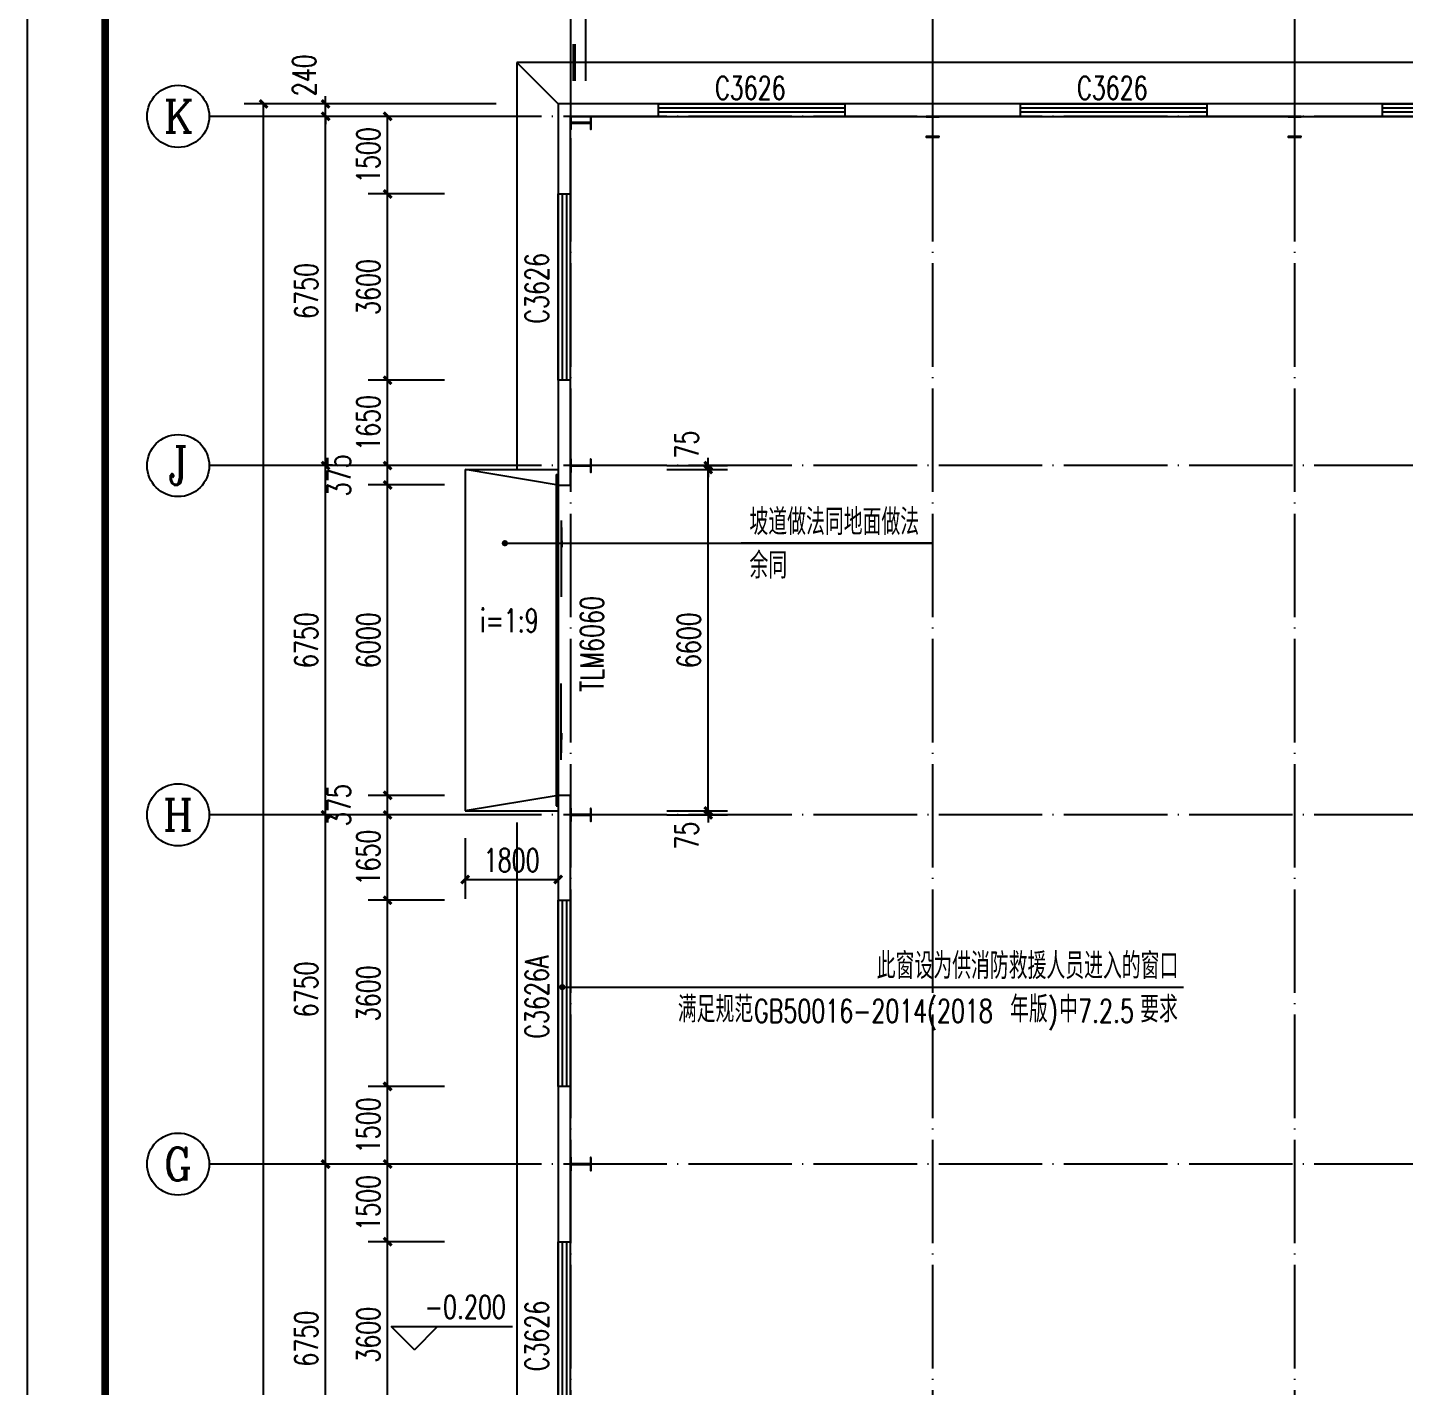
# Model space of a CAD drawing. Extents: x 1840316 to 2045362, y 17308253 to 17931430.
# Drawn here: x 1982362 to 2008985, y 17791151 to 17817415 of the extents above; entities that cross this region are included whole.
import ezdxf
from ezdxf.enums import TextEntityAlignment as Align

# ---------------------------------------------------------------- set-up
doc = ezdxf.new("R2010")
doc.units = 0
doc.header["$LTSCALE"] = 1000
doc.header["$MEASUREMENT"] = 0
doc.linetypes.add('DOTE', pattern=[2.42, 2, -0.2, 0.02, -0.2])
doc.layers.get('Defpoints').update_dxf_attribs({"color": 250})
for name, color, linetype in [('AXIS_TEXT', 7, 'Continuous'), ('AXIS_内部', 151, 'Continuous'), ('AXIS_外部', 171, 'Continuous'), ('COLUMN', 2, 'Continuous'), ('DIM_IDEN', 171, 'Continuous'), ('DIM_LEAD', 145, 'Continuous'), ('DIM_SYMB', 165, 'Continuous'), ('DOTE', 1, 'DOTE'), ('GROUND', 150, 'Continuous'), ('PUB_TEXT', 7, 'Continuous'), ('TK', 4, 'Continuous'), ('WALL-PARAPET', 6, 'Continuous'), ('WINDOW', 140, 'Continuous'), ('WINDOW_TEXT', 7, 'Continuous'), ('标高', 83, 'Continuous')]:
    doc.layers.add(name, color=color, linetype=linetype)
doc.styles.add('_TCH_AXIS', font='COMPLEX', dxfattribs={"bigfont": 'GBCBIG'})
doc.styles.add('_TCH_DIM', font='SIMPLEX', dxfattribs={"bigfont": 'GBCBIG'})
doc.styles.add('_TCH_DIM_T3', font='SIMPLEX', dxfattribs={"width": 0.705882, "bigfont": 'GBCBIG'})
doc.styles.add('_TCH_WINDOW', font='SIMPLEX', dxfattribs={"height": 3.5, "bigfont": 'GBCBIG'})
doc.styles.add('COMPLEX', font='COMPLEX')
doc.dimstyles.new('_TCH_ARCH&&150', dxfattribs={"dimtxt": 446.25, "dimasz": 150, "dimexe": 375, "dimexo": 450, "dimgap": 150, "dimtad": 1, "dimdec": 0, "dimzin": 0, "dimdsep": 46, "dimtxsty": '_TCH_DIM_T3', "dimblk": 'ARCHTICK', "dimcen": 0.09, "dimclrt": 7, "dimazin": 2, "dimtfac": 1, "dimtdec": 0, "dimtix": 1, "dimtmove": 2, "dimatfit": 3, "dimfxl": 0, "dimtolj": 1, "dimtzin": 0, "dimarcsym": 0})

# ---------------------------------------------------------------- blocks, each defined once
blk = doc.blocks.new('A$C3ACC4A1C')
at = {"layer": 'COLUMN'}
h = blk.add_hatch(color=256, dxfattribs=at)
h.paths.add_polyline_path([(125, 400), (0, 400), (0, 388), (120, 388), (120, 200), (125, 200)])
h.paths.add_polyline_path([(250, 400), (125, 400), (125, 200), (130, 200), (130, 388), (250, 388)])
h.paths.add_polyline_path([(250, 12), (130, 12), (130, 200), (125, 200), (125, 0), (250, 0)])
h.paths.add_polyline_path([(125, 200), (120, 200), (120, 12), (0, 12), (0, 0), (125, 0)])
blk.add_lwpolyline([(0, 0), (0, 12), (120, 12), (120, 388), (0, 388), (0, 400), (250, 400), (250, 388), (130, 388), (130, 12), (250, 12), (250, 0)], close=True, dxfattribs=at)
blk = doc.blocks.new('GeYuanFrame_67757216', base_point=(18.76, 4.34))
at = {"layer": 'TK'}
blk.add_lwpolyline([(18.76, 424.34), (686.76, 424.34), (686.76, 4.34), (18.76, 4.34), (18.76, 424.34)], dxfattribs=at)
at = {"layer": 'TK', "const_width": 1}
blk.add_lwpolyline([(676.76, 414.34), (43.76, 414.34), (43.76, 14.34), (676.76, 14.34)], close=True, dxfattribs=at)
blk = doc.blocks.new('_ArchTick')
at = {"color": 0, "linetype": 'ByBlock', "const_width": 0.4}
blk.add_lwpolyline([(-0.5, -0.5), (0.5, 0.5)], dxfattribs=at)
blk = doc.blocks.new('*D106')
at = {"layer": 'AXIS_内部', "color": 0, "lineweight": -2}
for p, q in [((1995522, 17808949), (1995522, 17809099)), ((1994722, 17808949), (1995897, 17808949)), ((1994722, 17808874), (1995897, 17808874)), ((1995522, 17808874), (1995522, 17808949)), ((1995522, 17808874), (1995522, 17808724))]:
    blk.add_line(p, q, dxfattribs=at)
at = {"layer": 'Defpoints', "color": 0}
for p in [(1994272, 17808949), (1994272, 17808874), (1995522, 17808949)]:
    blk.add_point(p, dxfattribs=at)
at = {"layer": 'AXIS_内部', "color": 0, "lineweight": -2, "xscale": 150, "yscale": 150, "zscale": 150}
for p, rotation in [((1995522, 17808949), 270), ((1995522, 17808874), 90)]:
    blk.add_blockref('_ArchTick', p, dxfattribs=dict(at, rotation=rotation))
at = {"layer": 'AXIS_内部', "color": 7, "insert": (1995109, 17809354), "char_height": 446.2, "attachment_point": 5, "rotation": 90, "style": '_TCH_DIM_T3'}
blk.add_mtext('\\A1;75', dxfattribs=at)
blk = doc.blocks.new('*D107')
at = {"layer": 'AXIS_内部', "color": 0, "lineweight": -2}
for p, q in [((1994722, 17808874), (1995897, 17808874)), ((1995522, 17802274), (1995522, 17808874)), ((1994722, 17802274), (1995897, 17802274))]:
    blk.add_line(p, q, dxfattribs=at)
at = {"layer": 'Defpoints', "color": 0}
for p in [(1994272, 17808874), (1995522, 17808874), (1994272, 17802274)]:
    blk.add_point(p, dxfattribs=at)
at = {"layer": 'AXIS_内部', "color": 0, "lineweight": -2, "xscale": 150, "yscale": 150, "zscale": 150}
for p, rotation in [((1995522, 17808874), 90), ((1995522, 17802274), 270)]:
    blk.add_blockref('_ArchTick', p, dxfattribs=dict(at, rotation=rotation))
at = {"layer": 'AXIS_内部', "color": 7, "insert": (1995148, 17805574), "char_height": 446.2, "attachment_point": 5, "rotation": 90, "style": '_TCH_DIM_T3'}
blk.add_mtext('\\A1;6600', dxfattribs=at)
blk = doc.blocks.new('*D108')
at = {"layer": 'AXIS_内部', "color": 0, "lineweight": -2}
for p, q in [((1995522, 17802274), (1995522, 17802424)), ((1994722, 17802274), (1995897, 17802274)), ((1994722, 17802199), (1995897, 17802199)), ((1995522, 17802199), (1995522, 17802274)), ((1995522, 17802199), (1995522, 17802049))]:
    blk.add_line(p, q, dxfattribs=at)
at = {"layer": 'Defpoints', "color": 0}
for p in [(1994272, 17802274), (1994272, 17802199), (1995522, 17802274)]:
    blk.add_point(p, dxfattribs=at)
at = {"layer": 'AXIS_内部', "color": 0, "lineweight": -2, "xscale": 150, "yscale": 150, "zscale": 150}
for p, rotation in [((1995522, 17802274), 270), ((1995522, 17802199), 90)]:
    blk.add_blockref('_ArchTick', p, dxfattribs=dict(at, rotation=rotation))
at = {"layer": 'AXIS_内部', "color": 7, "insert": (1995109, 17801794), "char_height": 446.2, "attachment_point": 5, "rotation": 90, "style": '_TCH_DIM_T3'}
blk.add_mtext('\\A1;75', dxfattribs=at)
blk = doc.blocks.new('*D164')
at = {"layer": 'AXIS_内部', "color": 0, "lineweight": -2}
for p, q in [((1990822, 17801749), (1990822, 17800574)), ((1992622, 17801749), (1992622, 17800574)), ((1990822, 17800949), (1992622, 17800949))]:
    blk.add_line(p, q, dxfattribs=at)
at = {"layer": 'Defpoints', "color": 0}
for p in [(1990822, 17802199), (1992622, 17802199), (1992622, 17800949)]:
    blk.add_point(p, dxfattribs=at)
at = {"layer": 'AXIS_内部', "color": 0, "lineweight": -2, "xscale": 150, "yscale": 150, "zscale": 150, "rotation": 180}
blk.add_blockref('_ArchTick', (1990822, 17800949), dxfattribs=at)
at = {"layer": 'AXIS_内部', "color": 0, "lineweight": -2, "xscale": 150, "yscale": 150, "zscale": 150}
blk.add_blockref('_ArchTick', (1992622, 17800949), dxfattribs=at)
at = {"layer": 'AXIS_内部', "color": 7, "insert": (1991722, 17801322), "char_height": 446.2, "attachment_point": 5, "style": '_TCH_DIM_T3'}
blk.add_mtext('\\A1;1800', dxfattribs=at)
blk = doc.blocks.new('*D183')
at = {"layer": 'AXIS_内部', "color": 0, "lineweight": -2}
for p, q in [((1990424, 17793949), (1988949, 17793949)), ((1989324, 17790349), (1989324, 17793949)), ((1990424, 17790349), (1988949, 17790349))]:
    blk.add_line(p, q, dxfattribs=at)
at = {"layer": 'Defpoints', "color": 0}
for p in [(1989324, 17793949), (1990874, 17793949), (1990874, 17790349)]:
    blk.add_point(p, dxfattribs=at)
at = {"layer": 'AXIS_内部', "color": 0, "lineweight": -2, "xscale": 150, "yscale": 150, "zscale": 150}
for p, rotation in [((1989324, 17793949), 90), ((1989324, 17790349), 270)]:
    blk.add_blockref('_ArchTick', p, dxfattribs=dict(at, rotation=rotation))
at = {"layer": 'AXIS_内部', "color": 7, "insert": (1988950, 17792149), "char_height": 446.2, "attachment_point": 5, "rotation": 90, "style": '_TCH_DIM_T3'}
blk.add_mtext('\\A1;3600', dxfattribs=at)
blk = doc.blocks.new('*D184')
at = {"layer": 'AXIS_内部', "color": 0, "lineweight": -2}
for p, q in [((1990424, 17795449), (1988949, 17795449)), ((1989324, 17793949), (1989324, 17795449)), ((1990424, 17793949), (1988949, 17793949))]:
    blk.add_line(p, q, dxfattribs=at)
at = {"layer": 'Defpoints', "color": 0}
for p in [(1989324, 17795449), (1990874, 17795449), (1990874, 17793949)]:
    blk.add_point(p, dxfattribs=at)
at = {"layer": 'AXIS_内部', "color": 0, "lineweight": -2, "xscale": 150, "yscale": 150, "zscale": 150}
for p, rotation in [((1989324, 17795449), 90), ((1989324, 17793949), 270)]:
    blk.add_blockref('_ArchTick', p, dxfattribs=dict(at, rotation=rotation))
at = {"layer": 'AXIS_内部', "color": 7, "insert": (1988950, 17794699), "char_height": 446.2, "attachment_point": 5, "rotation": 90, "style": '_TCH_DIM_T3'}
blk.add_mtext('\\A1;1500', dxfattribs=at)
blk = doc.blocks.new('*D185')
at = {"layer": 'AXIS_内部', "color": 0, "lineweight": -2}
for p, q in [((1990424, 17796949), (1988949, 17796949)), ((1989324, 17795449), (1989324, 17796949)), ((1990424, 17795449), (1988949, 17795449))]:
    blk.add_line(p, q, dxfattribs=at)
at = {"layer": 'Defpoints', "color": 0}
for p in [(1989324, 17796949), (1990874, 17796949), (1990874, 17795449)]:
    blk.add_point(p, dxfattribs=at)
at = {"layer": 'AXIS_内部', "color": 0, "lineweight": -2, "xscale": 150, "yscale": 150, "zscale": 150}
for p, rotation in [((1989324, 17796949), 90), ((1989324, 17795449), 270)]:
    blk.add_blockref('_ArchTick', p, dxfattribs=dict(at, rotation=rotation))
at = {"layer": 'AXIS_内部', "color": 7, "insert": (1988950, 17796199), "char_height": 446.2, "attachment_point": 5, "rotation": 90, "style": '_TCH_DIM_T3'}
blk.add_mtext('\\A1;1500', dxfattribs=at)
blk = doc.blocks.new('*D186')
at = {"layer": 'AXIS_内部', "color": 0, "lineweight": -2}
for p, q in [((1990424, 17800549), (1988949, 17800549)), ((1989324, 17796949), (1989324, 17800549)), ((1990424, 17796949), (1988949, 17796949))]:
    blk.add_line(p, q, dxfattribs=at)
at = {"layer": 'Defpoints', "color": 0}
for p in [(1989324, 17800549), (1990874, 17800549), (1990874, 17796949)]:
    blk.add_point(p, dxfattribs=at)
at = {"layer": 'AXIS_内部', "color": 0, "lineweight": -2, "xscale": 150, "yscale": 150, "zscale": 150}
for p, rotation in [((1989324, 17800549), 90), ((1989324, 17796949), 270)]:
    blk.add_blockref('_ArchTick', p, dxfattribs=dict(at, rotation=rotation))
at = {"layer": 'AXIS_内部', "color": 7, "insert": (1988950, 17798749), "char_height": 446.2, "attachment_point": 5, "rotation": 90, "style": '_TCH_DIM_T3'}
blk.add_mtext('\\A1;3600', dxfattribs=at)
blk = doc.blocks.new('*D187')
at = {"layer": 'AXIS_内部', "color": 0, "lineweight": -2}
for p, q in [((1990424, 17802199), (1988949, 17802199)), ((1989324, 17800549), (1989324, 17802199)), ((1990424, 17800549), (1988949, 17800549))]:
    blk.add_line(p, q, dxfattribs=at)
at = {"layer": 'Defpoints', "color": 0}
for p in [(1989324, 17802199), (1990874, 17802199), (1990874, 17800549)]:
    blk.add_point(p, dxfattribs=at)
at = {"layer": 'AXIS_内部', "color": 0, "lineweight": -2, "xscale": 150, "yscale": 150, "zscale": 150}
for p, rotation in [((1989324, 17802199), 90), ((1989324, 17800549), 270)]:
    blk.add_blockref('_ArchTick', p, dxfattribs=dict(at, rotation=rotation))
at = {"layer": 'AXIS_内部', "color": 7, "insert": (1988950, 17801374), "char_height": 446.2, "attachment_point": 5, "rotation": 90, "style": '_TCH_DIM_T3'}
blk.add_mtext('\\A1;1650', dxfattribs=at)
blk = doc.blocks.new('*D188')
at = {"layer": 'AXIS_内部', "color": 0, "lineweight": -2}
for p, q in [((1990424, 17802574), (1988949, 17802574)), ((1989324, 17802199), (1989324, 17802574)), ((1990424, 17802199), (1988949, 17802199))]:
    blk.add_line(p, q, dxfattribs=at)
at = {"layer": 'Defpoints', "color": 0}
for p in [(1989324, 17802574), (1990874, 17802574), (1990874, 17802199)]:
    blk.add_point(p, dxfattribs=at)
at = {"layer": 'AXIS_内部', "color": 0, "lineweight": -2, "xscale": 150, "yscale": 150, "zscale": 150}
for p, rotation in [((1989324, 17802574), 90), ((1989324, 17802199), 270)]:
    blk.add_blockref('_ArchTick', p, dxfattribs=dict(at, rotation=rotation))
at = {"layer": 'AXIS_内部', "color": 7, "insert": (1988386, 17802386), "char_height": 446.2, "attachment_point": 5, "rotation": 90, "style": '_TCH_DIM_T3'}
blk.add_mtext('\\A1;375', dxfattribs=at)
blk = doc.blocks.new('*D189')
at = {"layer": 'AXIS_内部', "color": 0, "lineweight": -2}
for p, q in [((1990424, 17808574), (1988949, 17808574)), ((1989324, 17802574), (1989324, 17808574)), ((1990424, 17802574), (1988949, 17802574))]:
    blk.add_line(p, q, dxfattribs=at)
at = {"layer": 'Defpoints', "color": 0}
for p in [(1989324, 17808574), (1990874, 17808574), (1990874, 17802574)]:
    blk.add_point(p, dxfattribs=at)
at = {"layer": 'AXIS_内部', "color": 0, "lineweight": -2, "xscale": 150, "yscale": 150, "zscale": 150}
for p, rotation in [((1989324, 17808574), 90), ((1989324, 17802574), 270)]:
    blk.add_blockref('_ArchTick', p, dxfattribs=dict(at, rotation=rotation))
at = {"layer": 'AXIS_内部', "color": 7, "insert": (1988950, 17805574), "char_height": 446.2, "attachment_point": 5, "rotation": 90, "style": '_TCH_DIM_T3'}
blk.add_mtext('\\A1;6000', dxfattribs=at)
blk = doc.blocks.new('*D190')
at = {"layer": 'AXIS_内部', "color": 0, "lineweight": -2}
for p, q in [((1990424, 17808949), (1988949, 17808949)), ((1989324, 17808574), (1989324, 17808949)), ((1990424, 17808574), (1988949, 17808574))]:
    blk.add_line(p, q, dxfattribs=at)
at = {"layer": 'Defpoints', "color": 0}
for p in [(1989324, 17808949), (1990874, 17808949), (1990874, 17808574)]:
    blk.add_point(p, dxfattribs=at)
at = {"layer": 'AXIS_内部', "color": 0, "lineweight": -2, "xscale": 150, "yscale": 150, "zscale": 150}
for p, rotation in [((1989324, 17808949), 90), ((1989324, 17808574), 270)]:
    blk.add_blockref('_ArchTick', p, dxfattribs=dict(at, rotation=rotation))
at = {"layer": 'AXIS_内部', "color": 7, "insert": (1988386, 17808761), "char_height": 446.2, "attachment_point": 5, "rotation": 90, "style": '_TCH_DIM_T3'}
blk.add_mtext('\\A1;375', dxfattribs=at)
blk = doc.blocks.new('*D191')
at = {"layer": 'AXIS_内部', "color": 0, "lineweight": -2}
for p, q in [((1990424, 17810599), (1988949, 17810599)), ((1989324, 17808949), (1989324, 17810599)), ((1990424, 17808949), (1988949, 17808949))]:
    blk.add_line(p, q, dxfattribs=at)
at = {"layer": 'Defpoints', "color": 0}
for p in [(1989324, 17810599), (1990874, 17810599), (1990874, 17808949)]:
    blk.add_point(p, dxfattribs=at)
at = {"layer": 'AXIS_内部', "color": 0, "lineweight": -2, "xscale": 150, "yscale": 150, "zscale": 150}
for p, rotation in [((1989324, 17810599), 90), ((1989324, 17808949), 270)]:
    blk.add_blockref('_ArchTick', p, dxfattribs=dict(at, rotation=rotation))
at = {"layer": 'AXIS_内部', "color": 7, "insert": (1988950, 17809774), "char_height": 446.2, "attachment_point": 5, "rotation": 90, "style": '_TCH_DIM_T3'}
blk.add_mtext('\\A1;1650', dxfattribs=at)
blk = doc.blocks.new('*D192')
at = {"layer": 'AXIS_内部', "color": 0, "lineweight": -2}
for p, q in [((1990424, 17814199), (1988949, 17814199)), ((1989324, 17810599), (1989324, 17814199)), ((1990424, 17810599), (1988949, 17810599))]:
    blk.add_line(p, q, dxfattribs=at)
at = {"layer": 'Defpoints', "color": 0}
for p in [(1989324, 17814199), (1990874, 17814199), (1990874, 17810599)]:
    blk.add_point(p, dxfattribs=at)
at = {"layer": 'AXIS_内部', "color": 0, "lineweight": -2, "xscale": 150, "yscale": 150, "zscale": 150}
for p, rotation in [((1989324, 17814199), 90), ((1989324, 17810599), 270)]:
    blk.add_blockref('_ArchTick', p, dxfattribs=dict(at, rotation=rotation))
at = {"layer": 'AXIS_内部', "color": 7, "insert": (1988950, 17812399), "char_height": 446.2, "attachment_point": 5, "rotation": 90, "style": '_TCH_DIM_T3'}
blk.add_mtext('\\A1;3600', dxfattribs=at)
blk = doc.blocks.new('*D193')
at = {"layer": 'AXIS_内部', "color": 0, "lineweight": -2}
for p, q in [((1990424, 17815699), (1988949, 17815699)), ((1989324, 17814199), (1989324, 17815699)), ((1990424, 17814199), (1988949, 17814199))]:
    blk.add_line(p, q, dxfattribs=at)
at = {"layer": 'Defpoints', "color": 0}
for p in [(1989324, 17815699), (1990874, 17815699), (1990874, 17814199)]:
    blk.add_point(p, dxfattribs=at)
at = {"layer": 'AXIS_内部', "color": 0, "lineweight": -2, "xscale": 150, "yscale": 150, "zscale": 150}
for p, rotation in [((1989324, 17815699), 90), ((1989324, 17814199), 270)]:
    blk.add_blockref('_ArchTick', p, dxfattribs=dict(at, rotation=rotation))
at = {"layer": 'AXIS_内部', "color": 7, "insert": (1988950, 17814949), "char_height": 446.2, "attachment_point": 5, "rotation": 90, "style": '_TCH_DIM_T3'}
blk.add_mtext('\\A1;1500', dxfattribs=at)
blk = doc.blocks.new('*D364')
at = {"layer": 'AXIS_外部', "color": 0, "lineweight": -2}
for p, q in [((1991424, 17795449), (1987749, 17795449)), ((1988124, 17788699), (1988124, 17795449)), ((1991424, 17788699), (1987749, 17788699))]:
    blk.add_line(p, q, dxfattribs=at)
at = {"layer": 'Defpoints', "color": 0}
for p in [(1988124, 17795449), (1991874, 17795449), (1991874, 17788699)]:
    blk.add_point(p, dxfattribs=at)
at = {"layer": 'AXIS_外部', "color": 0, "lineweight": -2, "xscale": 150, "yscale": 150, "zscale": 150}
for p, rotation in [((1988124, 17795449), 90), ((1988124, 17788699), 270)]:
    blk.add_blockref('_ArchTick', p, dxfattribs=dict(at, rotation=rotation))
at = {"layer": 'AXIS_外部', "color": 7, "insert": (1987750, 17792074), "char_height": 446.2, "attachment_point": 5, "rotation": 90, "style": '_TCH_DIM_T3'}
blk.add_mtext('\\A1;6750', dxfattribs=at)
blk = doc.blocks.new('*D365')
at = {"layer": 'AXIS_外部', "color": 0, "lineweight": -2}
for p, q in [((1991424, 17802199), (1987749, 17802199)), ((1988124, 17795449), (1988124, 17802199)), ((1991424, 17795449), (1987749, 17795449))]:
    blk.add_line(p, q, dxfattribs=at)
at = {"layer": 'Defpoints', "color": 0}
for p in [(1988124, 17802199), (1991874, 17802199), (1991874, 17795449)]:
    blk.add_point(p, dxfattribs=at)
at = {"layer": 'AXIS_外部', "color": 0, "lineweight": -2, "xscale": 150, "yscale": 150, "zscale": 150}
for p, rotation in [((1988124, 17802199), 90), ((1988124, 17795449), 270)]:
    blk.add_blockref('_ArchTick', p, dxfattribs=dict(at, rotation=rotation))
at = {"layer": 'AXIS_外部', "color": 7, "insert": (1987750, 17798824), "char_height": 446.2, "attachment_point": 5, "rotation": 90, "style": '_TCH_DIM_T3'}
blk.add_mtext('\\A1;6750', dxfattribs=at)
blk = doc.blocks.new('*D366')
at = {"layer": 'AXIS_外部', "color": 0, "lineweight": -2}
for p, q in [((1991424, 17808949), (1987749, 17808949)), ((1988124, 17802199), (1988124, 17808949)), ((1991424, 17802199), (1987749, 17802199))]:
    blk.add_line(p, q, dxfattribs=at)
at = {"layer": 'Defpoints', "color": 0}
for p in [(1988124, 17808949), (1991874, 17808949), (1991874, 17802199)]:
    blk.add_point(p, dxfattribs=at)
at = {"layer": 'AXIS_外部', "color": 0, "lineweight": -2, "xscale": 150, "yscale": 150, "zscale": 150}
for p, rotation in [((1988124, 17808949), 90), ((1988124, 17802199), 270)]:
    blk.add_blockref('_ArchTick', p, dxfattribs=dict(at, rotation=rotation))
at = {"layer": 'AXIS_外部', "color": 7, "insert": (1987750, 17805574), "char_height": 446.2, "attachment_point": 5, "rotation": 90, "style": '_TCH_DIM_T3'}
blk.add_mtext('\\A1;6750', dxfattribs=at)
blk = doc.blocks.new('*D367')
at = {"layer": 'AXIS_外部', "color": 0, "lineweight": -2}
for p, q in [((1991424, 17815699), (1987749, 17815699)), ((1988124, 17808949), (1988124, 17815699)), ((1991424, 17808949), (1987749, 17808949))]:
    blk.add_line(p, q, dxfattribs=at)
at = {"layer": 'Defpoints', "color": 0}
for p in [(1988124, 17815699), (1991874, 17815699), (1991874, 17808949)]:
    blk.add_point(p, dxfattribs=at)
at = {"layer": 'AXIS_外部', "color": 0, "lineweight": -2, "xscale": 150, "yscale": 150, "zscale": 150}
for p, rotation in [((1988124, 17815699), 90), ((1988124, 17808949), 270)]:
    blk.add_blockref('_ArchTick', p, dxfattribs=dict(at, rotation=rotation))
at = {"layer": 'AXIS_外部', "color": 7, "insert": (1987750, 17812324), "char_height": 446.2, "attachment_point": 5, "rotation": 90, "style": '_TCH_DIM_T3'}
blk.add_mtext('\\A1;6750', dxfattribs=at)
blk = doc.blocks.new('*D368')
at = {"layer": 'AXIS_外部', "color": 0, "lineweight": -2}
for p, q in [((1991424, 17815939), (1987749, 17815939)), ((1988124, 17815939), (1988124, 17816089)), ((1988124, 17815699), (1988124, 17815939)), ((1991424, 17815699), (1987749, 17815699)), ((1988124, 17815699), (1988124, 17815549))]:
    blk.add_line(p, q, dxfattribs=at)
at = {"layer": 'Defpoints', "color": 0}
for p in [(1988124, 17815939), (1991874, 17815939), (1991874, 17815699)]:
    blk.add_point(p, dxfattribs=at)
at = {"layer": 'AXIS_外部', "color": 0, "lineweight": -2, "xscale": 150, "yscale": 150, "zscale": 150}
for p, rotation in [((1988124, 17815939), 270), ((1988124, 17815699), 90)]:
    blk.add_blockref('_ArchTick', p, dxfattribs=dict(at, rotation=rotation))
at = {"layer": 'AXIS_外部', "color": 7, "insert": (1987711, 17816494), "char_height": 446.2, "attachment_point": 5, "rotation": 90, "style": '_TCH_DIM_T3'}
blk.add_mtext('\\A1;240', dxfattribs=at)
blk = doc.blocks.new('*D369')
at = {"layer": 'AXIS_外部', "color": 0, "lineweight": -2}
for p, q in [((1991424, 17815939), (1986549, 17815939)), ((1986924, 17758099), (1986924, 17815939)), ((1991424, 17758099), (1986549, 17758099))]:
    blk.add_line(p, q, dxfattribs=at)
at = {"layer": 'Defpoints', "color": 0}
for p in [(1986924, 17815939), (1991874, 17815939), (1991874, 17758099)]:
    blk.add_point(p, dxfattribs=at)
at = {"layer": 'AXIS_外部', "color": 0, "lineweight": -2, "xscale": 150, "yscale": 150, "zscale": 150}
for p, rotation in [((1986924, 17815939), 90), ((1986924, 17758099), 270)]:
    blk.add_blockref('_ArchTick', p, dxfattribs=dict(at, rotation=rotation))
at = {"layer": 'AXIS_外部', "color": 7, "insert": (1986550, 17787019), "char_height": 446.2, "attachment_point": 5, "rotation": 90, "style": '_TCH_DIM_T3'}
blk.add_mtext('\\A1;57840', dxfattribs=at)
blk = doc.blocks.new('$WINLIB2D$00000001')
for p, q in [((-0.5, 0.5), (0.5, 0.5)), ((-0.5, 0.5), (-0.5, -0.5)), ((0.5, -0.5), (0.5, 0.5)), ((0.5, 0.1667), (-0.5, 0.1667)), ((0.5, -0.1667), (-0.5, -0.1667)), ((-0.5, -0.5), (0.5, -0.5))]:
    blk.add_line(p, q)
blk = doc.blocks.new('_AXISO')
blk.add_circle((0, 0), 0.5)
at = {"layer": 'AXIS_TEXT', "style": 'COMPLEX', "width": 1.041667}
blk.add_attdef('A', text='', height=0.56, dxfattribs=at).set_placement((-0.25, -0.28), (0.25, -0.28), align=Align.FIT)
blk = doc.blocks.new('$DorLib2D$00000130')
at = {"color": 0, "linetype": 'Continuous'}
for p, q in [((-0.5333, 0.6601), (-0.5333, 0.5127)), ((0, 0.6601), (-0.5333, 0.6601)), ((0, 0.5127), (0, 0.6601)), ((0.5333, 0.6601), (0, 0.6601)), ((0.5333, 0.6601), (0.5333, 0.5127)), ((0, 0.5127), (-0.5333, 0.5127)), ((0.5333, 0.5127), (0, 0.5127)), ((-0.3853, 0.2694), (-0.1396, 0.2694)), ((-0.3853, 0.2694), (-0.2999, 0.2144)), ((-0.2999, 0.2144), (-0.2999, 0.2694)), ((0.3853, 0.2694), (0.1396, 0.2694)), ((0.2999, 0.2144), (0.2999, 0.2694)), ((0.3853, 0.2694), (0.2999, 0.2144))]:
    blk.add_line(p, q, dxfattribs=at)

msp = doc.modelspace()

# ---------------------------------------------------------------- linework, layer by layer
at = {"layer": 'AXIS_外部'}
for p, q in [((1991873.6, 17815698.7), (1985873.6, 17815698.7)), ((1991873.6, 17808948.7), (1985873.6, 17808948.7)), ((1991873.6, 17802198.7), (1985873.6, 17802198.7)), ((1991873.6, 17795448.7), (1985873.6, 17795448.7))]:
    msp.add_line(p, q, dxfattribs=at)
at = {"layer": 'DIM_IDEN'}
msp.add_line((1993155.9, 17816383), (1993155.9, 17819238.7), dxfattribs=at)
at = {"layer": 'DIM_IDEN', "const_width": 75}
msp.add_lwpolyline([(1992930.9, 17816383), (1992930.9, 17817094.3)], dxfattribs=at)
at = {"layer": 'DIM_LEAD'}
for p, q in [((1991591, 17807448.7), (1999861.6, 17807448.7)), ((1999861.6, 17807448.7), (1996162.3, 17807448.7)), ((1992701.6, 17798868.7), (1996055.1, 17798868.7)), ((1996055.1, 17798868.7), (2004713.4, 17798868.7))]:
    msp.add_line(p, q, dxfattribs=at)
at = {"layer": 'DIM_LEAD', "const_width": 60}
for points in [[(1991561, 17807448.7, 1), (1991621, 17807448.7, 1)], [(1992671.6, 17798868.7, 1), (1992731.6, 17798868.7, 1)]]:
    msp.add_lwpolyline(points, format="xyb", close=True, dxfattribs=at)
at = {"layer": 'DIM_SYMB'}
msp.add_lwpolyline([(1992427.9, 17805573.7, 0, 0, 0), (1991415.1, 17805573.7, 120, 0, 0), (1990965.1, 17805573.7, 0, 0, 0)], format="xyseb", dxfattribs=at)
at = {"layer": 'DOTE'}
for p, q in [((1992861.6, 17817698.7), (1992861.6, 17753265.1)), ((1999861.6, 17817698.7), (1999861.6, 17753265.1)), ((2006861.6, 17817698.7), (2006861.6, 17753265.1)), ((2035861.6, 17815698.7), (1991873.6, 17815698.7)), ((2035861.6, 17808948.7), (1991873.6, 17808948.7)), ((2035861.6, 17802198.7), (1991873.6, 17802198.7)), ((2035861.6, 17795448.7), (1991873.6, 17795448.7))]:
    msp.add_line(p, q, dxfattribs=at)
at = {"layer": 'GROUND'}
for p, q in [((2014261.6, 17816738.7), (1991821.6, 17816738.7)), ((1991821.6, 17816738.7), (1991821.6, 17808873.7)), ((1992621.6, 17815938.7), (1991821.6, 17816738.7)), ((2014261.6, 17815938.7), (1992621.6, 17815938.7)), ((1992621.6, 17815938.7), (1992621.6, 17809098.7)), ((1990821.6, 17808873.7), (1990821.6, 17802273.7)), ((1990821.6, 17808873.7), (1992621.6, 17808873.7)), ((1992621.6, 17808573.7), (1990821.6, 17808873.7)), ((1992621.6, 17808873.7), (1992621.6, 17802273.7)), ((1992621.6, 17802573.7), (1990821.6, 17802273.7)), ((1990821.6, 17802273.7), (1992621.6, 17802273.7)), ((1991821.6, 17802048.7), (1991821.6, 17788623.7)), ((1992621.6, 17802048.7), (1992621.6, 17788848.7))]:
    msp.add_line(p, q, dxfattribs=at)
at = {"layer": 'WALL-PARAPET'}
for p, q in [((1994561.6, 17815938.7), (1992621.6, 17815938.7)), ((1992621.6, 17815938.7), (1992621.6, 17814198.7)), ((1994561.6, 17815698.7), (1994561.6, 17815938.7)), ((2001561.6, 17815938.7), (1998161.6, 17815938.7)), ((1998161.6, 17815938.7), (1998161.6, 17815698.7)), ((2001561.6, 17815698.7), (2001561.6, 17815938.7)), ((2008561.6, 17815938.7), (2005161.6, 17815938.7)), ((2005161.6, 17815938.7), (2005161.6, 17815698.7)), ((2008561.6, 17815698.7), (2008561.6, 17815938.7)), ((1992861.6, 17815698.7), (1994561.6, 17815698.7)), ((1992861.6, 17814198.7), (1992861.6, 17815698.7)), ((1998161.6, 17815698.7), (2001561.6, 17815698.7)), ((2005161.6, 17815698.7), (2008561.6, 17815698.7)), ((1992621.6, 17814198.7), (1992861.6, 17814198.7)), ((1992861.6, 17810598.7), (1992621.6, 17810598.7)), ((1992621.6, 17810598.7), (1992621.6, 17808573.7)), ((1992861.6, 17808573.7), (1992861.6, 17810598.7)), ((1992621.6, 17808573.7), (1992861.6, 17808573.7)), ((1992861.6, 17802573.7), (1992621.6, 17802573.7)), ((1992621.6, 17802573.7), (1992621.6, 17800548.7)), ((1992861.6, 17800548.7), (1992861.6, 17802573.7)), ((1992621.6, 17800548.7), (1992861.6, 17800548.7)), ((1992861.6, 17796948.7), (1992621.6, 17796948.7)), ((1992621.6, 17796948.7), (1992621.6, 17793948.7)), ((1992861.6, 17793948.7), (1992861.6, 17796948.7)), ((1992621.6, 17793948.7), (1992861.6, 17793948.7))]:
    msp.add_line(p, q, dxfattribs=at)
at = {"layer": '标高'}
for p, q in [((1989841.2, 17791856.6), (1989391.2, 17792306.6)), ((1989391.2, 17792306.6), (1991738.7, 17792306.6)), ((1989841.2, 17791856.6), (1990291.2, 17792306.6))]:
    msp.add_line(p, q, dxfattribs=at)

# ---------------------------------------------------------------- block references
at = {"xscale": 150, "yscale": 150, "zscale": 150, "rotation": 270}
msp.add_blockref('GeYuanFrame_67757216', (1982361.6, 17831486), dxfattribs=at)
at = {"layer": 'AXIS_外部'}
ref = msp.add_blockref('_AXISO', (1985273.6, 17815698.7), dxfattribs=dict(at, xscale=1200, yscale=1200, zscale=1200))
ref.add_attrib('A', 'K', dxfattribs={"layer": 'AXIS_TEXT', "height": 622.9, "style": '_TCH_AXIS'}).set_placement((1984991.8, 17815387.2), (1985555.4, 17815387.2), align=Align.FIT)
ref = msp.add_blockref('_AXISO', (1985273.6, 17808948.7), dxfattribs=dict(at, xscale=1200, yscale=1200, zscale=1200))
ref.add_attrib('A', 'J', dxfattribs={"layer": 'AXIS_TEXT', "height": 744.1, "style": '_TCH_AXIS'}).set_placement((1985078.7, 17808576.6), (1985468.5, 17808576.6), align=Align.FIT)
ref = msp.add_blockref('_AXISO', (1985273.6, 17802198.7), dxfattribs=dict(at, xscale=1200, yscale=1200, zscale=1200))
ref.add_attrib('A', 'H', dxfattribs={"layer": 'AXIS_TEXT', "height": 608.3, "style": '_TCH_AXIS'}).set_placement((1984983.9, 17801894.6), (1985563.2, 17801894.6), align=Align.FIT)
ref = msp.add_blockref('_AXISO', (1985273.6, 17795448.7), dxfattribs=dict(at, xscale=1200, yscale=1200, zscale=1200))
ref.add_attrib('A', 'G', dxfattribs={"layer": 'AXIS_TEXT', "height": 637.8, "style": '_TCH_AXIS'}).set_placement((1985000.3, 17795129.8), (1985546.9, 17795129.8), align=Align.FIT)
at = {"layer": 'COLUMN', "xscale": -1, "rotation": 90}
for p in [(1993261.6, 17815698.7), (1993261.6, 17809073.7), (1993261.6, 17802323.7), (1993261.6, 17795573.7)]:
    msp.add_blockref('A$C3ACC4A1C', p, dxfattribs=at)
at = {"layer": 'COLUMN', "xscale": -1}
for p in [(1999986.6, 17815298.7), (2006986.6, 17815298.7)]:
    msp.add_blockref('A$C3ACC4A1C', p, dxfattribs=at)
at = {"layer": 'WINDOW'}
ref = msp.add_blockref('$WINLIB2D$00000001', (1996361.6, 17815818.7), dxfattribs=dict(at, xscale=-3600.000000003725, yscale=240, zscale=-3600.000000003725, rotation=180))
ref.add_attrib('A', 'C3626', (1995656.6, 17816024.7), dxfattribs={"layer": 'WINDOW_TEXT', "height": 446.25, "style": '_TCH_WINDOW', "width": 0.705882})
ref = msp.add_blockref('$WINLIB2D$00000001', (2003361.6, 17815818.7), dxfattribs=dict(at, xscale=-3600.000000003725, yscale=240, zscale=-3600.000000003725, rotation=180))
ref.add_attrib('A', 'C3626', (2002656.6, 17816024.7), dxfattribs={"layer": 'WINDOW_TEXT', "height": 446.25, "style": '_TCH_WINDOW', "width": 0.705882})
ref = msp.add_blockref('$WINLIB2D$00000001', (2010361.6, 17815818.7), dxfattribs=dict(at, xscale=-3600.000000003725, yscale=240, zscale=-3600.000000003725, rotation=180))
ref.add_attrib('A', 'C3626', (2009656.6, 17816024.7), dxfattribs={"layer": 'WINDOW_TEXT', "height": 446.25, "style": '_TCH_WINDOW', "width": 0.705882})
ref = msp.add_blockref('$WINLIB2D$00000001', (1992741.6, 17812398.7), dxfattribs=dict(at, xscale=3600.000000003725, yscale=-240, zscale=3600.000000003725, rotation=90.00000000000632))
ref.add_attrib('A', 'C3626', (1992432.2, 17811693.7), dxfattribs={"layer": 'WINDOW_TEXT', "height": 446.25, "rotation": 90, "style": '_TCH_WINDOW', "width": 0.705882})
ref = msp.add_blockref('$DorLib2D$00000130', (1992741.6, 17805573.7), dxfattribs=dict(at, xscale=6000, yscale=240, zscale=6000, rotation=90.00000000000632))
ref.add_attrib('A', 'TLM6060', (1993497.2, 17804576.2), dxfattribs={"layer": 'WINDOW_TEXT', "height": 446.25, "rotation": 90, "style": '_TCH_WINDOW', "width": 0.705882})
ref = msp.add_blockref('$WINLIB2D$00000001', (1992741.6, 17798748.7), dxfattribs=dict(at, xscale=3600.000000003725, yscale=-240, zscale=3600.000000003725, rotation=90.00000000000632))
ref.add_attrib('A', 'C3626A', (1992432.2, 17797871.2), dxfattribs={"layer": 'WINDOW_TEXT', "height": 446.25, "rotation": 90, "style": '_TCH_WINDOW', "width": 0.705882})
ref = msp.add_blockref('$WINLIB2D$00000001', (1992741.6, 17792148.7), dxfattribs=dict(at, xscale=3600.000000003725, yscale=-240, zscale=3600.000000003725, rotation=90.00000000000632))
ref.add_attrib('A', 'C3626', (1992432.2, 17791443.7), dxfattribs={"layer": 'WINDOW_TEXT', "height": 446.25, "rotation": 90, "style": '_TCH_WINDOW', "width": 0.705882})

# ---------------------------------------------------------------- texts
at = {"layer": 'PUB_TEXT', "style": '_TCH_DIM'}
for s, height, p in [('坡道做法同地面做法', 506.38, (1996319.8, 17807606.2)), ('余同', 506.38, (1996319.8, 17806766.2)), ('此窗设为供消防救援人员进入的窗口', 506.383, (1998780.9, 17799026.2)), ('满足规范', 506.38, (1994934.2, 17798186.2)), ('年版', 506.38, (2001358.7, 17798186.2)), ('中', 506.4, (2002305.9, 17798186.2)), ('要求', 506.38, (2003874.6, 17798186.2))]:
    msp.add_text(s, height=height, dxfattribs=at).set_placement(p)
at = {"layer": 'PUB_TEXT', "style": '_TCH_DIM', "width": 0.705882}
msp.add_text('i=1:9', height=446.25, rotation=360, dxfattribs=at).set_placement((1991111.5, 17805731.2))
for s, height, p in [('GB50016-2014(2018', 446.25, (1996408.7, 17798186.2)), (')', 446.2, (2002095.9, 17798186.2)), ('7.2.5', 446.25, (2002674.6, 17798186.2)), ('-0.200', 446.25, (1990043.7, 17792464.1))]:
    msp.add_text(s, height=height, dxfattribs=at).set_placement(p)

# ---------------------------------------------------------------- dimensions: what is measured, and where the dimension line sits
at = {"layer": 'AXIS_内部'}
for p1, p2, distance, picture, middle in [((1990873.6, 17814198.7), (1990873.6, 17815698.7), 1550, '*D193', (1988950.5, 17814948.7)), ((1990873.6, 17810598.7), (1990873.6, 17814198.7), 1550, '*D192', (1988950.5, 17812398.7)), ((1990873.6, 17808948.7), (1990873.6, 17810598.7), 1550, '*D191', (1988950.5, 17809773.7)), ((1994271.6, 17802273.7), (1994271.6, 17808873.7), -1250, '*D107', (1995148.5, 17805573.7)), ((1990873.6, 17802573.7), (1990873.6, 17808573.7), 1550, '*D189', (1988950.5, 17805573.7)), ((1990873.6, 17800548.7), (1990873.6, 17802198.7), 1550, '*D187', (1988950.5, 17801373.7)), ((1990821.6, 17802198.7), (1992621.6, 17802198.7), -1250, '*D164', (1991721.6, 17801321.8)), ((1990873.6, 17796948.7), (1990873.6, 17800548.7), 1550, '*D186', (1988950.5, 17798748.7)), ((1990873.6, 17795448.7), (1990873.6, 17796948.7), 1550, '*D185', (1988950.5, 17796198.7)), ((1990873.6, 17793948.7), (1990873.6, 17795448.7), 1550, '*D184', (1988950.5, 17794698.7)), ((1990873.6, 17790348.7), (1990873.6, 17793948.7), 1550, '*D183', (1988950.5, 17792148.7))]:
    dim = msp.add_aligned_dim(p1=p1, p2=p2, distance=distance, dimstyle='_TCH_ARCH&&150', dxfattribs=at)
    dim.commit()
    dim.dimension.update_dxf_attribs({"geometry": picture, "text_midpoint": middle})
for base, p1, p2, picture, middle in [((1995521.6, 17808948.7), (1994271.6, 17808873.7), (1994271.6, 17808948.7), '*D106', (1995109.1, 17809353.7)), ((1989323.6, 17808948.7), (1990873.6, 17808573.7), (1990873.6, 17808948.7), '*D190', (1988386.1, 17808761.2)), ((1989323.6, 17802573.7), (1990873.6, 17802198.7), (1990873.6, 17802573.7), '*D188', (1988386.1, 17802386.2)), ((1995521.6, 17802273.7), (1994271.6, 17802198.7), (1994271.6, 17802273.7), '*D108', (1995109.1, 17801793.7))]:
    dim = msp.add_linear_dim(base=base, p1=p1, p2=p2, angle=90, dimstyle='_TCH_ARCH&&150', dxfattribs=at)
    dim.commit()
    dim.dimension.update_dxf_attribs({"geometry": picture, "text_midpoint": middle, "dimtype": 129})
at = {"layer": 'AXIS_外部'}
dim = msp.add_linear_dim(base=(1988123.6, 17815938.7), p1=(1991873.6, 17815698.7), p2=(1991873.6, 17815938.7), angle=90, dimstyle='_TCH_ARCH&&150', dxfattribs=at)
dim.commit()
dim.dimension.update_dxf_attribs({"geometry": '*D368', "text_midpoint": (1987711.1, 17816493.7), "dimtype": 129})
for p1, p2, distance, picture, middle in [((1991873.6, 17758098.7), (1991873.6, 17815938.7), 4950, '*D369', (1986550.5, 17787018.7)), ((1991873.6, 17808948.7), (1991873.6, 17815698.7), 3750, '*D367', (1987750.5, 17812323.7)), ((1991873.6, 17802198.7), (1991873.6, 17808948.7), 3750, '*D366', (1987750.5, 17805573.7)), ((1991873.6, 17795448.7), (1991873.6, 17802198.7), 3750, '*D365', (1987750.5, 17798823.7)), ((1991873.6, 17788698.7), (1991873.6, 17795448.7), 3750, '*D364', (1987750.5, 17792073.7))]:
    dim = msp.add_aligned_dim(p1=p1, p2=p2, distance=distance, dimstyle='_TCH_ARCH&&150', dxfattribs=at)
    dim.commit()
    dim.dimension.update_dxf_attribs({"geometry": picture, "text_midpoint": middle})

doc.saveas('drawing.dxf')
